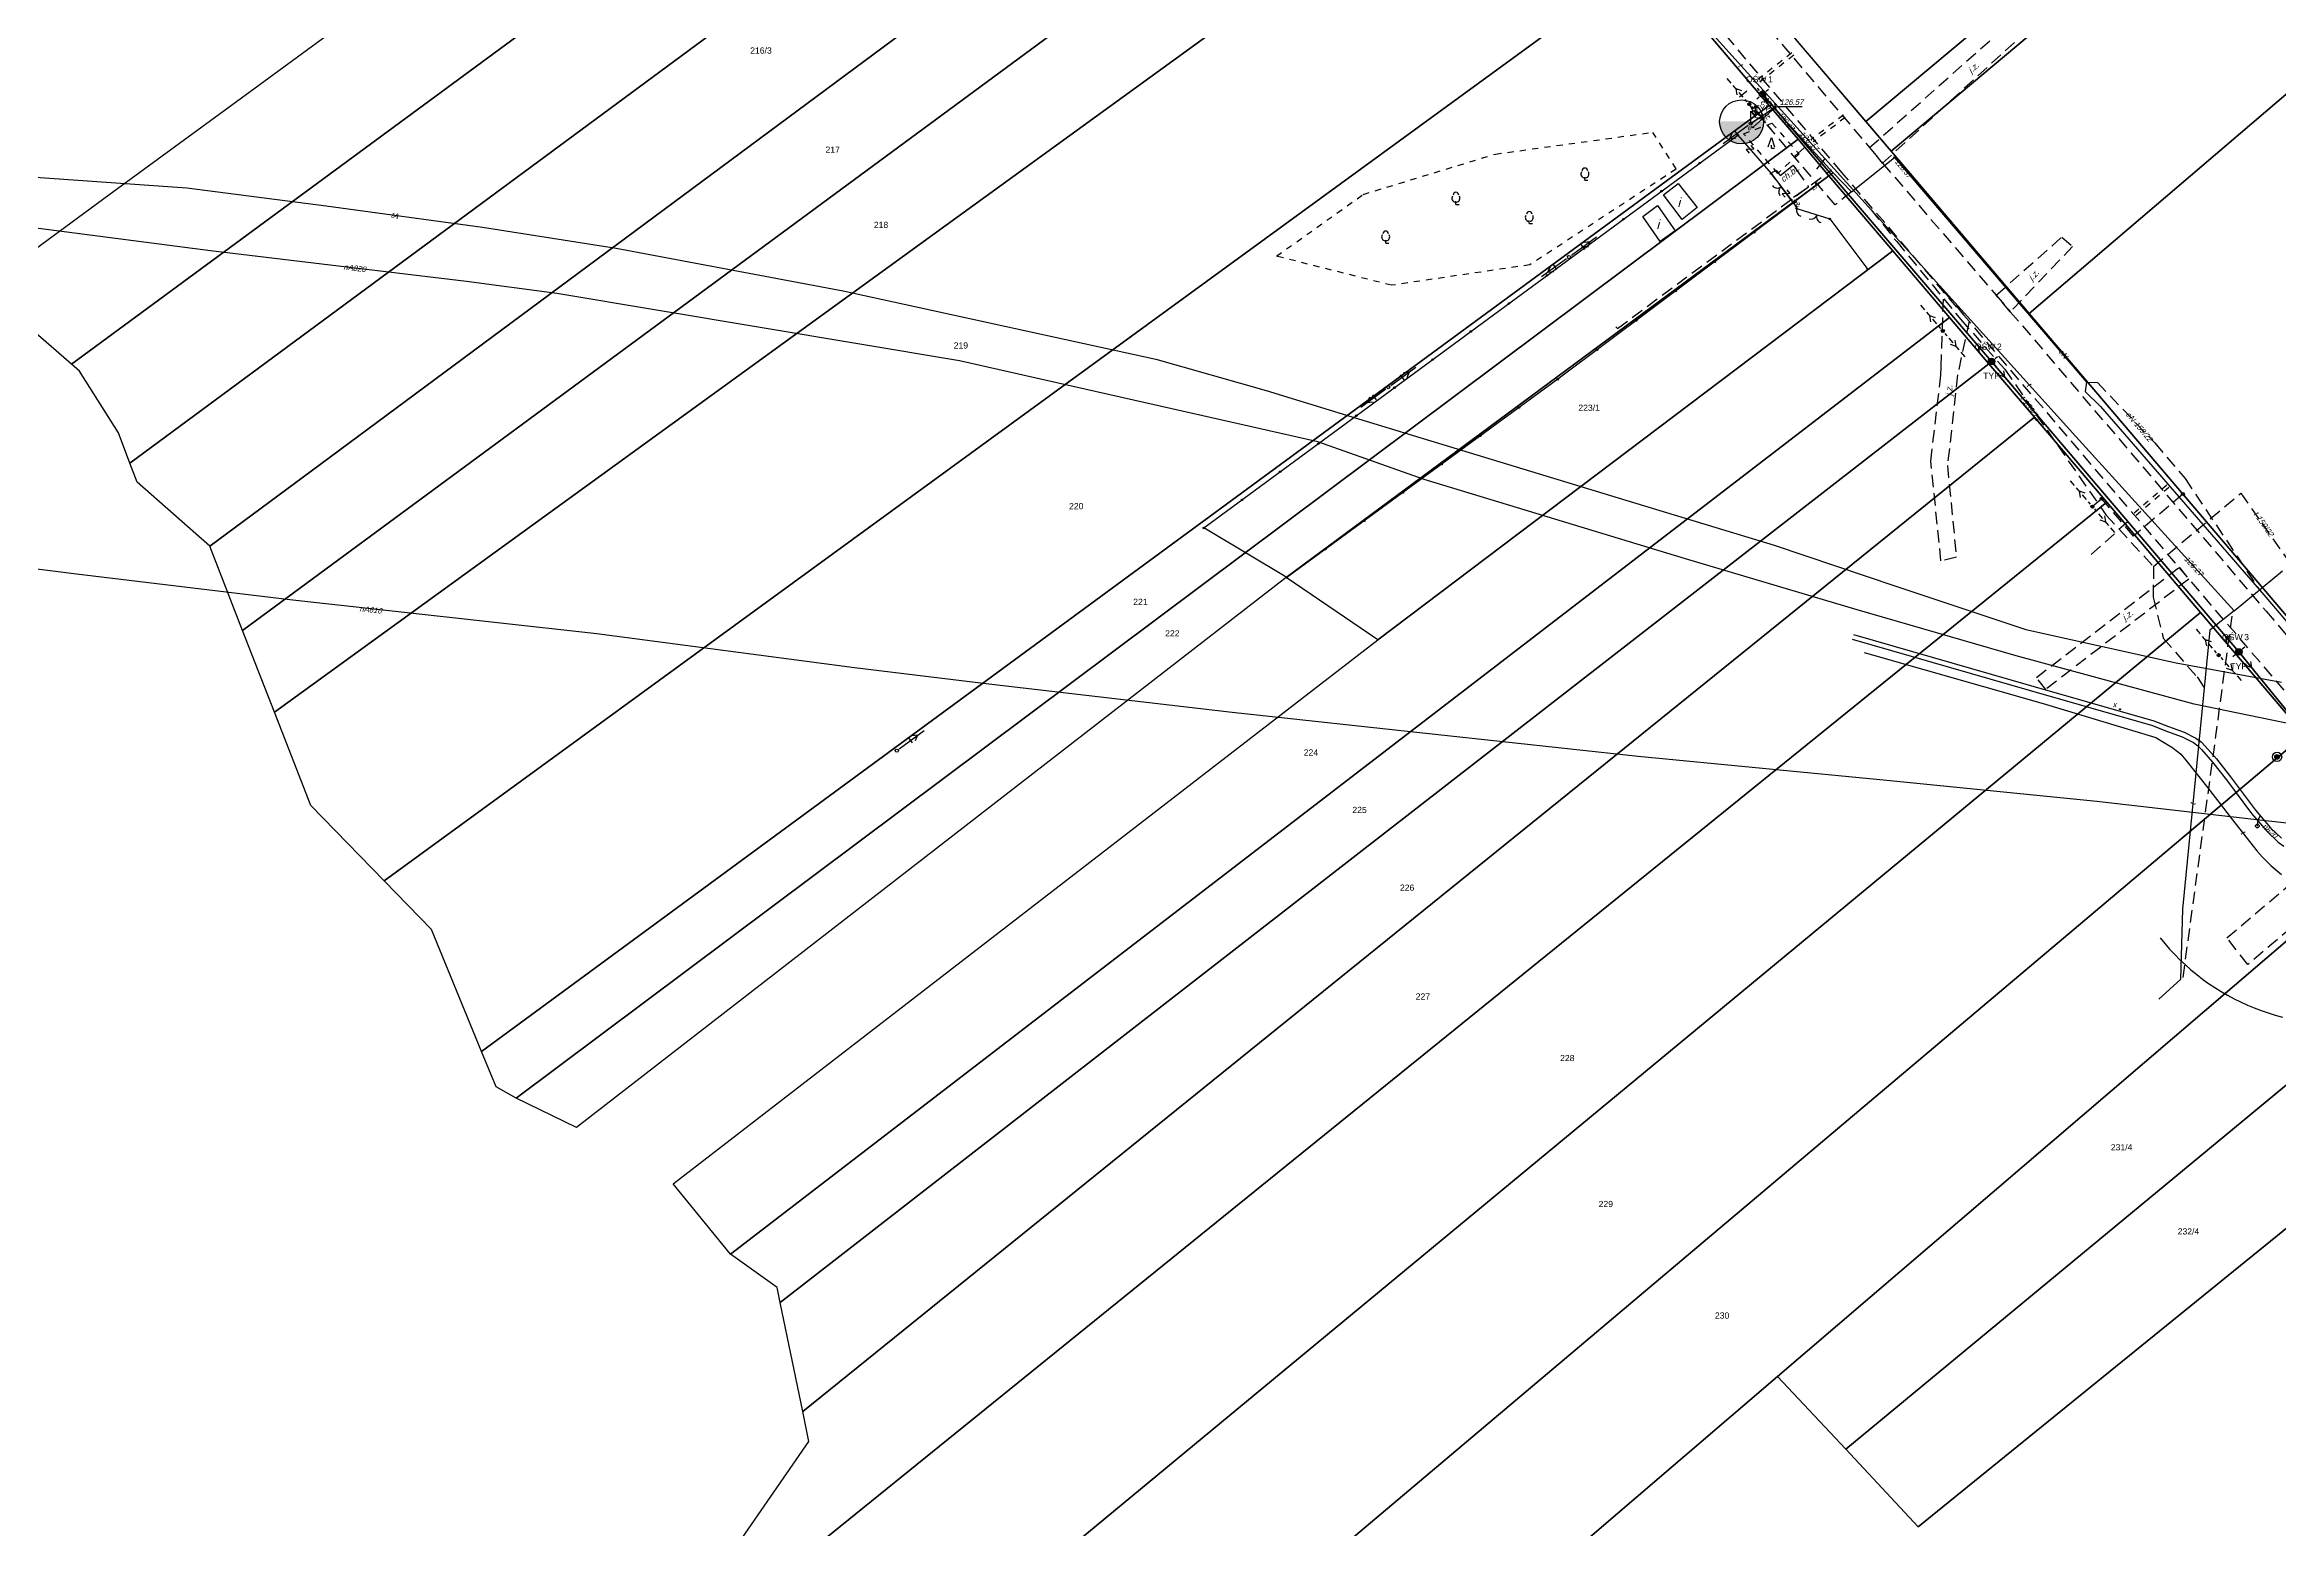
# Model space of a CAD drawing. Header units: metres. Extents: x 7542702 to 7555152, y 5804026 to 5815503.
# Drawn here: x 7544748.5 to 7545109.9, y 5806987.1 to 5807227.2 of the extents above; entities that cross this region are included whole.
import ezdxf
from ezdxf.enums import TextEntityAlignment as Align

# ---------------------------------------------------------------- set-up
doc = ezdxf.new("R2010")
doc.units = ezdxf.units.M
for name, pattern in [('4001', [0]), ('4002', [2, 1, -1]), ('4003', [3, 2, -1]), ('4004', [4, 3, -1])]:
    doc.linetypes.add(name, pattern=pattern)
for name, color, linetype, lineweight in [('_SIEC_NAPOWIETRZNA', 5, 'Continuous', 50), ('_SLUP_DZIERZAWIONY_OŚWIETLENIOWY', 104, 'Continuous', 30), ('_STACJA_TRANSFORMATOROWA', 1, 'Continuous', 30)]:
    doc.layers.add(name, color=color, linetype=linetype, lineweight=lineweight)
for name, color, linetype in [('Budynki', 7, 'Continuous'), ('Drogi', 135, 'Continuous'), ('Dzialki', 165, 'Continuous'), ('Linie_napowietrzne', 184, 'Continuous'), ('Ogrodzenia', 184, 'Continuous'), ('Projekty', 252, 'Continuous'), ('Roslinnosc', 104, 'Continuous'), ('Uz_Energia', 1, 'Continuous'), ('Uz_Specjalne', 7, 'Continuous'), ('Uz_Telekomunikacja', 252, 'Continuous')]:
    doc.layers.add(name, color=color, linetype=linetype)
doc.styles.add('DYN_DIM', font='arial.ttf')
doc.styles.get("Standard").update_dxf_attribs({"font": 'arial.ttf'})

# ---------------------------------------------------------------- blocks, each defined once
blk = doc.blocks.new('1291')
at = {"layer": 'Ogrodzenia', "color": 7, "linetype": 'Continuous'}
for p, q in [((-0.75, 1), (0.75, 1)), ((0.75, 1), (-0.75, -1)), ((-0.75, -1), (0.75, -1))]:
    blk.add_line(p, q, dxfattribs=at)
blk = doc.blocks.new('1432')
at = {"layer": 'Roslinnosc', "color": 104, "linetype": 'Continuous'}
for q in [(0, 1), (1, 0)]:
    blk.add_line((0, 0), q, dxfattribs=at)
for centre, radius, start, end in [((0, 2), 1.3, 150, 260), ((0, 3), 0.9, 0, 180), ((0, 2), 1.3, 280, 30)]:
    blk.add_arc(centre, radius, start, end, dxfattribs=at)
blk = doc.blocks.new('1431')
at = {"layer": 'Roslinnosc', "color": 104, "linetype": 'Continuous'}
for p, q in [((-1, 0.5), (0, 3.5)), ((0, 3.5), (1, 0.5)), ((0, 0), (0, 1)), ((0, 0), (1, 0))]:
    blk.add_line(p, q, dxfattribs=at)
blk = doc.blocks.new('1281')
at = {"layer": 'Ogrodzenia', "color": 184, "linetype": 'Continuous'}
for radius in [0.24, 0.16, 0.08]:
    blk.add_circle((0, 0), radius, dxfattribs=at)
blk = doc.blocks.new('2284')
at = {"layer": 'Ogrodzenia', "color": 184, "linetype": 'Continuous'}
blk.add_line((0, 0), (0, 1), dxfattribs=at)
blk = doc.blocks.new('1284')
at = {"layer": 'Ogrodzenia', "color": 184, "linetype": 'Continuous'}
blk.add_arc((0, 2), 2, 270, 0, dxfattribs=at)
blk = doc.blocks.new('2283')
at = {"layer": 'Ogrodzenia', "color": 184, "linetype": 'Continuous'}
blk.add_line((0, 0), (0, 1), dxfattribs=at)
blk = doc.blocks.new('1283')
at = {"layer": 'Ogrodzenia', "color": 184, "linetype": 'Continuous'}
for centre, start, end in [((0, 2), 270, 0), ((0, -2), 0, 90)]:
    blk.add_arc(centre, 2, start, end, dxfattribs=at)
blk = doc.blocks.new('1362')
at = {"layer": 'Linie_napowietrzne', "color": 184, "linetype": 'Continuous'}
for p, q in [((0, 0), (0, 4)), ((0, 4), (1.5, 2)), ((1, 5), (1.5, 6)), ((1.5, 2), (1.5, 6)), ((1.5, 6), (2, 5))]:
    blk.add_line(p, q, dxfattribs=at)
blk = doc.blocks.new('1365')
at = {"layer": 'Linie_napowietrzne', "color": 184, "linetype": 'Continuous'}
for p, q in [((-1, 6.8), (0, 8.5)), ((0, 1), (0, 11)), ((1, 6.8), (0, 8.5)), ((-1, 5.5), (1, 5.5))]:
    blk.add_line(p, q, dxfattribs=at)
blk = doc.blocks.new('1361')
at = {"layer": 'Linie_napowietrzne', "color": 184, "linetype": 'Continuous'}
blk.add_circle((0, 0), 0.5, dxfattribs=at)
blk = doc.blocks.new('1363')
at = {"layer": 'Linie_napowietrzne', "color": 184, "linetype": 'Continuous'}
for p, q in [((-1.5, 0), (-2.5, 0)), ((0, 1.5), (0, 2.5)), ((1.5, 0), (2.5, 0)), ((0, -1.5), (0, -2.5))]:
    blk.add_line(p, q, dxfattribs=at)
blk.add_circle((0, 0), 0.5, dxfattribs=at)
blk = doc.blocks.new('1366')
at = {"layer": 'Linie_napowietrzne', "color": 184, "linetype": 'Continuous'}
for p, q in [((0, 1), (0, 11)), ((-1, 4.8), (0, 6.5)), ((1, 4.8), (0, 6.5))]:
    blk.add_line(p, q, dxfattribs=at)
blk = doc.blocks.new('1389')
at = {"layer": 'Projekty', "color": 1, "linetype": 'Continuous'}
blk.add_circle((0, 0), 0.3, dxfattribs=at)
blk = doc.blocks.new('1766')
at = {"layer": 'Uz_Energia', "color": 1, "linetype": 'Continuous'}
for radius in [0.16, 0.08]:
    blk.add_circle((0, 0), radius, dxfattribs=at)
blk = doc.blocks.new('1763')
at = {"layer": 'Uz_Energia', "color": 1, "linetype": 'Continuous'}
for radius in [0.16, 0.08]:
    blk.add_circle((0, 0), radius, dxfattribs=at)
blk = doc.blocks.new('1525')
at = {"layer": 'Drogi', "color": 8, "linetype": 'Continuous'}
for radius in [1.5, 0.75, 0.65, 0.55, 0.45, 0.35, 0.25, 0.15]:
    blk.add_circle((0, 0), radius, dxfattribs=at)
blk = doc.blocks.new('1386')
at = {"layer": 'Projekty', "color": 1, "linetype": 'Continuous'}
for p, q in [((0, 9), (0, 11)), ((0, 6), (0, 8)), ((-1, 4.8), (0, 6.5)), ((1, 4.8), (0, 6.5)), ((0, 3), (0, 5)), ((0, 1), (0, 2))]:
    blk.add_line(p, q, dxfattribs=at)
blk = doc.blocks.new('1383')
at = {"layer": 'Projekty', "color": 1, "linetype": 'Continuous'}
for p, q in [((-0.35, 0.35), (0.35, -0.35)), ((0.35, 0.35), (-0.35, -0.35))]:
    blk.add_line(p, q, dxfattribs=at)
blk.add_circle((0, 0), 0.5, dxfattribs=at)
blk = doc.blocks.new('1793')
at = {"layer": 'Uz_Specjalne', "color": 7, "linetype": 'Continuous'}
for radius in [0.16, 0.08]:
    blk.add_circle((0, 0), radius, dxfattribs=at)
blk = doc.blocks.new('1756')
at = {"layer": 'Uz_Telekomunikacja', "color": 220, "linetype": 'Continuous'}
for radius in [0.16, 0.08]:
    blk.add_circle((0, 0), radius, dxfattribs=at)
blk = doc.blocks.new('STACJA_TRANSFORMATOROWA')
at = {"layer": '_STACJA_TRANSFORMATOROWA', "ltscale": 0.8}
h = blk.add_hatch(color=256, dxfattribs=at)
h.paths.add_polyline_path([(-3.55, 0.1), (3.55, 0.05, 0.978096)])
h.paths.add_polyline_path([(3.55, 0, 0.003703), (3.55, 0.05), (-3.55, 0.1, 1.014849)])
h.paths.add_polyline_path([(-3.55, 0.1), (3.55, 0.05, 0.978096)])
at = {"layer": '_STACJA_TRANSFORMATOROWA'}
blk.add_circle((0, 0), 3.55, dxfattribs=at)
blk = doc.blocks.new('SLUP_DZIERZAWIONY')
h = blk.add_hatch(color=256)
h.dxf.hatch_style = 1
h.paths.add_polyline_path([(0.53, 0, 1), (-0.53, 0, 1)])
at = {"lineweight": 30}
blk.add_circle((0, 0), 0.527, dxfattribs=at)
at = {"color": 7, "style": 'DYN_DIM', "flags": 13}
blk.add_attdef('ODC_FUNKCJONALNY', text='', height=1, dxfattribs=at).set_placement((0.36, 3.33), align=Align.CENTER)
at = {"color": 7, "flags": 12}
blk.add_attdef('WLASCICIEL', text='', height=1, dxfattribs=at).set_placement((0.63, 1.89), align=Align.RIGHT)
blk.add_attdef('SLUP_NUMER', (0.87, 1.89), '', height=1, dxfattribs=at)
blk.add_attdef('TYP', text='', height=1, dxfattribs=at).set_placement((0, -2.82), align=Align.CENTER)

msp = doc.modelspace()

# ---------------------------------------------------------------- linework, layer by layer
at = {"layer": '_SIEC_NAPOWIETRZNA'}
msp.add_lwpolyline([(7545483.97, 5806769.19), (7545437.18, 5806805.4), (7545392.08, 5806840.51), (7545355.37, 5806876.01), (7545313.61, 5806916.81), (7545272.21, 5806957.09), (7545229.18, 5806997.38), (7545184.36, 5807038.21), (7545140.89, 5807082.91), (7545103.35, 5807129.03), (7545063.36, 5807176.01), (7545026.34, 5807219.24)], dxfattribs=at)
at = {"layer": 'Budynki', "color": 7, "linetype": '4001'}
for points in [[(7545013.32, 5807198.96, 0), (7545010.31, 5807202.94, 0), (7545012.65, 5807204.79, 0), (7545015.74, 5807200.88, 0), (7545013.32, 5807198.96, 0)], [(7545006.97, 5807199.43, 0), (7545009.32, 5807201.24, 0), (7545012.21, 5807197.13, 0), (7545009.79, 5807195.42, 0), (7545006.97, 5807199.43, 0)]]:
    msp.add_polyline3d(points, dxfattribs=at)
at = {"layer": 'Drogi', "color": 8, "linetype": '4003'}
for p, q in [((7545017.83, 5807241.06, 127.5), (7545043.64, 5807210.6, 127.58)), ((7545039.15, 5807206.58, 127.57), (7545013.17, 5807237.28, 127.5)), ((7545043.64, 5807210.6, 127.58), (7545064.01, 5807228.73, 127.29)), ((7545067.06, 5807227.62, 127.36), (7545045.74, 5807208.08, 127.64)), ((7545045.74, 5807208.08, 127.64), (7545043.64, 5807210.6, 127.58)), ((7545043.64, 5807210.6, 127.58), (7545045.74, 5807208.08, 127.64)), ((7545059.72, 5807182.5, 127.71), (7545039.15, 5807206.58, 127.57)), ((7545045.74, 5807208.08, 127.64), (7545064.11, 5807186.71, 127.66)), ((7545064.11, 5807186.71, 127.66), (7545074.75, 5807196.13, 127.35)), ((7545074.75, 5807196.13, 127.35), (7545076.47, 5807194.59, 127.37)), ((7545076.47, 5807194.59, 127.37), (7545066.4, 5807184.05, 127.69)), ((7545055.2, 5807175.11, 127.25), (7545055.62, 5807187.32, 127.4)), ((7545055.62, 5807187.32, 127.4), (7545059.72, 5807182.5, 127.71)), ((7545066.4, 5807184.05, 127.69), (7545064.11, 5807186.71, 127.66)), ((7545064.11, 5807186.71, 127.66), (7545066.4, 5807184.05, 127.69)), ((7545059.72, 5807182.5, 127.71), (7545057.88, 5807173.85, 127.3)), ((7545102.85, 5807131.98, 128.11), (7545059.72, 5807182.5, 127.71)), ((7545066.4, 5807184.05, 127.69), (7545107.76, 5807135.6, 128.08)), ((7545055.16, 5807173.81), (7545055.2, 5807175.11, 127.25)), ((7545057.88, 5807173.85, 127.3), (7545056.23, 5807159.15)), ((7545053.54, 5807159.9), (7545055.16, 5807173.81)), ((7545055.18, 5807143.74), (7545053.54, 5807159.9)), ((7545056.23, 5807159.15), (7545057.67, 5807144.36)), ((7545057.67, 5807144.36), (7545055.18, 5807143.74)), ((7545070.64, 5807124.88, 128), (7545093.7, 5807142.71, 128.21)), ((7545093.7, 5807142.71, 128.21), (7545095.26, 5807140.8)), ((7545095.26, 5807140.8), (7545072.13, 5807122.94)), ((7545107.76, 5807135.6, 128.08), (7545119.46, 5807121.93, 128.18)), ((7545114.58, 5807118.25, 128.29), (7545102.85, 5807131.98, 128.11)), ((7545072.13, 5807122.94), (7545070.64, 5807124.88, 128)), ((7545101.44, 5807082.76, 128.07), (7545126.61, 5807104.16, 128.3)), ((7545130.19, 5807099.97, 128.31), (7545104.79, 5807078.44, 128.07)), ((7545104.79, 5807078.44, 128.07), (7545101.44, 5807082.76, 128.07))]:
    msp.add_line(p, q, dxfattribs=at)
at = {"layer": 'Drogi', "color": 8, "linetype": '4004'}
for p, q in [((7545027.67, 5807206.48, 127.5), (7545028.53, 5807206.95, 127.28)), ((7545030.9, 5807202.22, 127.67), (7545027.67, 5807206.48, 127.5)), ((7545028.53, 5807206.95, 127.28), (7545029.15, 5807206.08, 127.32)), ((7545029.15, 5807206.08, 127.32), (7545031.28, 5807207.75, 127.32)), ((7545031.28, 5807207.75, 127.32), (7545033.78, 5807204.21, 127.34)), ((7545033.78, 5807204.21, 127.34), (7545030.9, 5807202.22, 127.67))]:
    msp.add_line(p, q, dxfattribs=at)
at = {"layer": 'Dzialki'}
for p, q in [((7545505.56, 5807556.2), (7545069.47, 5807183.76)), ((7545069.47, 5807183.76), (7545505.56, 5807556.2)), ((7545047.12, 5807210.04), (7545292.69, 5807415.87)), ((7545292.69, 5807415.87), (7545047.12, 5807210.04)), ((7545186.16, 5807334.66), (7545043.05, 5807214.81)), ((7545043.05, 5807214.81), (7545186.16, 5807334.66)), ((7544793.02, 5807159.32), (7544966.56, 5807288.03)), ((7544966.56, 5807288.03), (7544793.02, 5807159.32)), ((7544780.49, 5807132.5), (7544976.39, 5807276.93)), ((7544976.39, 5807276.93), (7544780.49, 5807132.5)), ((7544986.81, 5807265.17), (7544785.65, 5807119.25)), ((7544785.65, 5807119.25), (7544986.81, 5807265.17)), ((7544752.79, 5807175.57), (7544865.08, 5807258.19)), ((7544865.08, 5807258.19), (7544752.79, 5807175.57)), ((7544781.69, 5807219.68), (7544824.32, 5807250.93)), ((7544875.87, 5807243.46), (7544762.26, 5807159.55)), ((7544762.26, 5807159.55), (7544875.87, 5807243.46)), ((7544803.37, 5807092.01), (7545007.52, 5807240.82)), ((7545007.52, 5807240.82), (7544803.37, 5807092.01)), ((7545007.52, 5807240.82), (7545027.42, 5807217.4)), ((7545027.42, 5807217.4), (7545007.52, 5807240.82)), ((7545027.42, 5807217.4), (7545007.52, 5807240.82)), ((7545043.05, 5807214.81), (7545020.24, 5807241.63)), ((7545020.24, 5807241.63), (7545043.05, 5807214.81)), ((7545020.24, 5807241.63), (7545043.05, 5807214.81)), ((7544758.86, 5807202.93), (7544781.69, 5807219.68)), ((7545027.42, 5807217.4), (7544819.15, 5807064.38)), ((7544819.15, 5807064.38), (7545027.42, 5807217.4)), ((7545027.42, 5807217.4), (7545032.07, 5807211.94)), ((7545032.07, 5807211.94), (7545027.42, 5807217.4)), ((7545032.07, 5807211.94), (7545027.42, 5807217.4)), ((7545047.12, 5807210.04), (7545043.05, 5807214.81)), ((7545043.05, 5807214.81), (7545047.12, 5807210.04)), ((7545043.05, 5807214.81), (7545047.12, 5807210.04)), ((7545032.07, 5807211.94), (7544824.72, 5807056.85)), ((7544824.72, 5807056.85), (7545032.07, 5807211.94)), ((7545032.07, 5807211.94), (7545037.07, 5807206.05)), ((7545037.07, 5807206.05), (7545032.07, 5807211.94)), ((7545037.07, 5807206.05), (7545032.07, 5807211.94)), ((7545069.47, 5807183.76), (7545047.12, 5807210.04)), ((7545047.12, 5807210.04), (7545069.47, 5807183.76)), ((7545047.12, 5807210.04), (7545069.47, 5807183.76)), ((7544736.69, 5807186.68), (7544758.86, 5807202.93)), ((7545037.07, 5807206.05), (7544949.3, 5807141.05)), ((7544949.3, 5807141.05), (7545037.07, 5807206.05)), ((7545047.42, 5807193.89), (7545037.07, 5807206.05)), ((7545037.07, 5807206.05), (7545047.42, 5807193.89)), ((7545047.42, 5807193.89), (7545037.07, 5807206.05)), ((7544964.1, 5807130.99), (7545047.42, 5807193.89)), ((7545047.42, 5807193.89), (7544964.1, 5807130.99)), ((7545047.42, 5807193.89), (7545056.56, 5807183.13)), ((7545056.56, 5807183.13), (7545047.42, 5807193.89)), ((7545056.56, 5807183.13), (7545047.42, 5807193.89)), ((7544752.79, 5807175.57), (7544744.17, 5807183.05)), ((7545056.56, 5807183.13), (7544859.42, 5807031.6)), ((7544859.42, 5807031.6), (7545056.56, 5807183.13)), ((7545056.56, 5807183.13), (7545062.95, 5807175.62)), ((7545062.95, 5807175.62), (7545056.56, 5807183.13)), ((7545062.95, 5807175.62), (7545056.56, 5807183.13)), ((7545069.47, 5807183.76), (7545113.81, 5807131.63)), ((7545113.81, 5807131.63), (7545069.47, 5807183.76)), ((7545069.47, 5807183.76), (7545113.81, 5807131.63)), ((7544754.12, 5807174.42), (7544752.79, 5807175.57)), ((7544760.44, 5807164.43), (7544754.12, 5807174.42)), ((7544867.45, 5807023.79), (7545062.95, 5807175.62)), ((7545062.95, 5807175.62), (7544867.45, 5807023.79)), ((7545062.95, 5807175.62), (7545070.29, 5807166.98)), ((7545070.29, 5807166.98), (7545062.95, 5807175.62)), ((7545070.29, 5807166.98), (7545062.95, 5807175.62)), ((7545070.29, 5807166.98), (7544871.09, 5807006.16)), ((7544871.09, 5807006.16), (7545070.29, 5807166.98)), ((7545070.29, 5807166.98), (7545082, 5807153.22)), ((7545082, 5807153.22), (7545070.29, 5807166.98)), ((7545082, 5807153.22), (7545070.29, 5807166.98)), ((7544762.26, 5807159.55), (7544760.44, 5807164.43)), ((7544763.41, 5807156.49), (7544762.26, 5807159.55)), ((7544775.19, 5807146.11), (7544763.41, 5807156.49)), ((7544775.19, 5807146.11), (7544793.02, 5807159.32)), ((7544793.02, 5807159.32), (7544775.19, 5807146.11)), ((7544867.26, 5806979.58), (7545082, 5807153.22)), ((7545082, 5807153.22), (7544867.26, 5806979.58)), ((7545082, 5807153.22), (7545097.16, 5807135.38)), ((7545097.16, 5807135.38), (7545082, 5807153.22)), ((7545097.16, 5807135.38), (7545082, 5807153.22)), ((7544780.49, 5807132.5), (7544775.19, 5807146.11)), ((7544949.3, 5807141.05), (7544834.48, 5807052.11)), ((7544964.1, 5807130.99), (7544949.3, 5807141.05)), ((7545097.16, 5807135.38), (7544888.08, 5806962.52)), ((7544888.08, 5806962.52), (7545097.16, 5807135.38)), ((7545097.16, 5807135.38), (7545113.96, 5807115.62)), ((7545113.96, 5807115.62), (7545097.16, 5807135.38)), ((7545113.96, 5807115.62), (7545097.16, 5807135.38)), ((7544785.65, 5807119.25), (7544780.49, 5807132.5)), ((7544850.12, 5807043), (7544964.1, 5807130.99)), ((7544791.52, 5807104.2), (7544785.65, 5807119.25)), ((7544910.62, 5806944.06), (7545113.96, 5807115.62)), ((7545113.96, 5807115.62), (7544910.62, 5806944.06)), ((7544803.37, 5807092.01), (7544791.52, 5807104.2)), ((7545129.15, 5807097.75), (7545028.75, 5807011.82)), ((7545028.75, 5807011.82), (7545129.15, 5807097.75)), ((7544811.06, 5807084.1), (7544803.37, 5807092.01)), ((7544819.15, 5807064.38), (7544811.06, 5807084.1)), ((7545039.77, 5807000.04), (7545136.66, 5807080.18)), ((7545136.66, 5807080.18), (7545039.77, 5807000.04)), ((7544821.5, 5807058.65), (7544819.15, 5807064.38)), ((7545147.15, 5807065.06), (7545051.47, 5806987.5)), ((7545051.47, 5806987.5), (7545147.15, 5807065.06)), ((7544824.72, 5807056.85), (7544821.5, 5807058.65)), ((7544834.48, 5807052.11), (7544824.72, 5807056.85)), ((7544859.42, 5807031.6), (7544850.12, 5807043)), ((7544866.93, 5807026.24), (7544859.42, 5807031.6)), ((7544867.45, 5807023.79), (7544866.93, 5807026.24)), ((7544871.09, 5807006.16), (7544867.45, 5807023.79)), ((7545028.75, 5807011.82), (7544930.52, 5806927.74)), ((7544930.52, 5806927.74), (7545028.75, 5807011.82)), ((7545039.77, 5807000.04), (7545028.75, 5807011.82)), ((7545028.75, 5807011.82), (7545039.77, 5807000.04)), ((7544872.09, 5807001.33), (7544871.09, 5807006.16)), ((7544860.76, 5806984.92), (7544872.09, 5807001.33)), ((7545051.47, 5806987.5), (7545039.77, 5807000.04)), ((7545039.77, 5807000.04), (7545051.47, 5806987.5))]:
    msp.add_line(p, q, dxfattribs=at)
at = {"layer": 'Ogrodzenia', "color": 184, "linetype": '4001'}
for p, q in [((7544935.96, 5807149.07, 126.73), (7545022.32, 5807212.63)), ((7545022.32, 5807212.63), (7545027.71, 5807206.39)), ((7545031.32, 5807201.65), (7544993.2, 5807173.12, 127.67)), ((7545031.32, 5807201.65), (7545030.96, 5807202.14)), ((7545031.32, 5807201.65), (7545031.85, 5807200.75)), ((7545037.18, 5807199.06), (7545043.34, 5807190.89)), ((7544993.2, 5807173.12, 127.67), (7544949.36, 5807141.06, 126.8)), ((7544949.36, 5807141.06, 126.8), (7544935.96, 5807149.07, 126.73))]:
    msp.add_line(p, q, dxfattribs=at)
at = {"layer": 'Projekty', "linetype": '4003'}
for p, q in [((7545023.78, 5807219.73), (7545022.61, 5807218.73)), ((7545024.19, 5807217.62), (7545024.73, 5807216.48)), ((7545025.97, 5807215.54), (7545024.41, 5807214.48, 126.47)), ((7545025.43, 5807216.44), (7545025.12, 5807216.23)), ((7545026.4, 5807215.32), (7545025.43, 5807216.44)), ((7545038.08, 5807201.33), (7545025.97, 5807215.54)), ((7545033.05, 5807210.53), (7545031.06, 5807208.83)), ((7545002.85, 5807181.34), (7545037.47, 5807207.01)), ((7545040.71, 5807203.44), (7545038.08, 5807201.33)), ((7545043.88, 5807200.54), (7545048.02, 5807195.38)), ((7545048.02, 5807195.38), (7545058.38, 5807182.8)), ((7545002.58, 5807181.6), (7545002.85, 5807181.34)), ((7545058.38, 5807182.8), (7545065.51, 5807174.73)), ((7545065.51, 5807174.73), (7545081.89, 5807151.15)), ((7545078.7, 5807172.67), (7545080.48, 5807172.62)), ((7545080.48, 5807172.62), (7545089.75, 5807162.82)), ((7545089.75, 5807162.82), (7545094.66, 5807157.05)), ((7545094.66, 5807157.05), (7545106.71, 5807139.06)), ((7545081.18, 5807153.79), (7545079.68, 5807152.52)), ((7545086.32, 5807147.76), (7545081.18, 5807153.79)), ((7545094.31, 5807154.56), (7545086.32, 5807147.76)), ((7545089.55, 5807142.85), (7545103.69, 5807154.7)), ((7545103.69, 5807154.7), (7545117.23, 5807135.3)), ((7545085.46, 5807150.13), (7545078.97, 5807144.32)), ((7545081.89, 5807151.15), (7545089.55, 5807142.85)), ((7545089.55, 5807142.85), (7545089.51, 5807137.89)), ((7545089.51, 5807137.89), (7545091.14, 5807131.26)), ((7545102.22, 5807134.82), (7545094.2, 5807075.71)), ((7545091.14, 5807131.26), (7545096.61, 5807124.98)), ((7545096.61, 5807124.98), (7545097.76, 5807123.19)), ((7545106.36, 5807100.86), (7545106.47, 5807101.86)), ((7545106.47, 5807101.86), (7545106.84, 5807102.53)), ((7545106.07, 5807100.86), (7545106.08, 5807100.94)), ((7545106.08, 5807100.79), (7545106.07, 5807100.86)), ((7545106.08, 5807100.94), (7545106.1, 5807101.01)), ((7545106.1, 5807100.72), (7545106.08, 5807100.79)), ((7545106.1, 5807101.01), (7545106.15, 5807101.07)), ((7545106.15, 5807100.66), (7545106.1, 5807100.72)), ((7545106.15, 5807101.07), (7545106.21, 5807101.11)), ((7545106.21, 5807100.61), (7545106.15, 5807100.66)), ((7545106.21, 5807101.11), (7545106.28, 5807101.14)), ((7545106.28, 5807100.58), (7545106.21, 5807100.61)), ((7545106.28, 5807101.14), (7545106.36, 5807101.15)), ((7545106.36, 5807100.57), (7545106.28, 5807100.58)), ((7545106.36, 5807101.15), (7545106.43, 5807101.14)), ((7545106.43, 5807100.58), (7545106.36, 5807100.57)), ((7545106.43, 5807101.14), (7545106.5, 5807101.11)), ((7545106.5, 5807100.61), (7545106.43, 5807100.58)), ((7545106.5, 5807101.11), (7545106.56, 5807101.07)), ((7545106.56, 5807100.66), (7545106.5, 5807100.61)), ((7545106.56, 5807101.07), (7545106.61, 5807101.01)), ((7545106.61, 5807100.72), (7545106.56, 5807100.66)), ((7545106.61, 5807101.01), (7545106.64, 5807100.94)), ((7545106.64, 5807100.79), (7545106.61, 5807100.72)), ((7545106.64, 5807100.94), (7545106.65, 5807100.86)), ((7545106.65, 5807100.86), (7545106.64, 5807100.79)), ((7545090.62, 5807082.76), (7545091.38, 5807081.83)), ((7545091.38, 5807081.83), (7545092.17, 5807080.93)), ((7545092.17, 5807080.93), (7545093, 5807080.06)), ((7545093, 5807080.06), (7545093.84, 5807079.21)), ((7545093.84, 5807079.21), (7545094.72, 5807078.39)), ((7545094.72, 5807078.39), (7545095.62, 5807077.6)), ((7545095.62, 5807077.6), (7545096.55, 5807076.84)), ((7545096.55, 5807076.84), (7545097.5, 5807076.1)), ((7545097.5, 5807076.1), (7545098.47, 5807075.4)), ((7545098.47, 5807075.4), (7545099.47, 5807074.74)), ((7545099.47, 5807074.74), (7545100.48, 5807074.1)), ((7545100.48, 5807074.1), (7545101.52, 5807073.5)), ((7545101.52, 5807073.5), (7545102.58, 5807072.93)), ((7545102.58, 5807072.93), (7545103.65, 5807072.4)), ((7545103.65, 5807072.4), (7545104.74, 5807071.9)), ((7545104.74, 5807071.9), (7545105.85, 5807071.44)), ((7545105.85, 5807071.44), (7545106.97, 5807071.01)), ((7545106.97, 5807071.01), (7545108.11, 5807070.62)), ((7545108.11, 5807070.62), (7545109.25, 5807070.27)), ((7545109.25, 5807070.27), (7545110.41, 5807069.95))]:
    msp.add_line(p, q, dxfattribs=at)
msp.add_polyline3d([(7545024.84, 5807216.58, 0), (7545025.39, 5807215.93, 0), (7545025.16, 5807215.74, 0), (7545024.61, 5807216.39, 0), (7545024.84, 5807216.58, 0)], dxfattribs=at)
at = {"layer": 'Roslinnosc', "color": 104, "linetype": '4002'}
for points in [[(7545027.85, 5807214.55, 0), (7545032.23, 5807209.56, 0), (7545028.78, 5807206.43, 0), (7545023.26, 5807212.82, 0), (7545027.85, 5807214.55, 0)], [(7545008.5, 5807213.05, 0), (7545012.33, 5807207.1, 0), (7544988.71, 5807191.64, 0), (7544966.31, 5807188.32, 0), (7544947.72, 5807193.04, 0), (7544961.75, 5807203.03, 0), (7544983.11, 5807209.55, 0), (7545008.5, 5807213.05, 0)]]:
    msp.add_polyline3d(points, dxfattribs=at)
at = {"layer": 'Uz_Energia', "color": 1, "linetype": '4001'}
for p, q in [((7545027.17, 5807218.07), (7545026.34, 5807219.24)), ((7545027.67, 5807217.86), (7545027.46, 5807217.78)), ((7545028.3, 5807217), (7545027.67, 5807217.86)), ((7545024.41, 5807214.48, 126.47), (7545028.16, 5807217.03, 126.47)), ((7545024.78, 5807213.88), (7545028.3, 5807217)), ((7545028.16, 5807217.03, 126.47), (7545037.73, 5807206.52, 126.67)), ((7545037.73, 5807206.52, 126.67), (7545031.72, 5807201.96, 127.17)), ((7545037.73, 5807206.52, 126.67), (7545040.71, 5807203.44, 126.67)), ((7545040.71, 5807203.44, 126.67), (7545047.64, 5807209.01, 126.37)), ((7545047.64, 5807209.01, 126.37), (7545078.7, 5807172.67, 126.67)), ((7545078.7, 5807172.67, 126.67), (7545078.5, 5807171.12, 126.77)), ((7545078.5, 5807171.12, 126.77), (7545081.01, 5807168.69, 126.77)), ((7545081.01, 5807168.69, 126.77), (7545107.41, 5807138.24, 126.97)), ((7545107.41, 5807138.24, 126.97), (7545123.67, 5807119.09, 127.27))]:
    msp.add_line(p, q, dxfattribs=at)
at = {"layer": 'Uz_Energia', "color": 1, "linetype": 'Continuous'}
for q in [(7545028.3, 5807217), (7545032.74, 5807217.23)]:
    msp.add_line((7545028.73, 5807217.23), q, dxfattribs=at)
at = {"layer": 'Uz_Energia', "color": 1, "linetype": '4001'}
for points in [[(7545027.5, 5807217.27, 0), (7545026.99, 5807217.9, 0), (7545027.21, 5807218.09, 0), (7545027.73, 5807217.43, 0), (7545027.5, 5807217.27, 0)], [(7545031.61, 5807202.12, 127.17), (7545031.83, 5807201.79, 127.17), (7545031.63, 5807201.65, 127.17), (7545031.4, 5807201.98, 127.27), (7545031.61, 5807202.12, 127.17)]]:
    msp.add_polyline3d(points, dxfattribs=at)
at = {"layer": 'Uz_Specjalne', "color": 7, "linetype": '4002'}
for p, q in [((7545031.04, 5807225.92, 125.87), (7545025.57, 5807221.59, 125.87)), ((7545031.36, 5807225.52, 125.87), (7545025.88, 5807221.19, 125.87)), ((7545039.4, 5807215.85, 125.77), (7545034.21, 5807211.9, 125.87)), ((7545039.7, 5807215.45, 125.77), (7545034.51, 5807211.5, 125.87)), ((7545091.71, 5807156.01, 126.07), (7545086.19, 5807151.25, 126.27)), ((7545092.03, 5807155.63, 126.07), (7545086.51, 5807150.87, 126.27))]:
    msp.add_line(p, q, dxfattribs=at)
at = {"layer": 'Uz_Specjalne', "color": 7, "linetype": '4001'}
for p, q in [((7544775.32, 5807193.9), (7544734.44, 5807199.17)), ((7544816.7, 5807188.96), (7544775.32, 5807193.9)), ((7544831.3, 5807186.99), (7544816.7, 5807188.96)), ((7544896.46, 5807176.09), (7544831.3, 5807186.99)), ((7544954.41, 5807162.99), (7544896.46, 5807176.09)), ((7544971.6, 5807156.92), (7544954.41, 5807162.99)), ((7545013.85, 5807144.08), (7544971.6, 5807156.92)), ((7544753.65, 5807141.6), (7544686.27, 5807150.09)), ((7544788.12, 5807137.45), (7544753.65, 5807141.6)), ((7545041.62, 5807135.81), (7545013.85, 5807144.08)), ((7544837.78, 5807131.93), (7544788.12, 5807137.45)), ((7545067.34, 5807128.38), (7545041.62, 5807135.81)), ((7544879.44, 5807126.46), (7544837.78, 5807131.93)), ((7545040.84, 5807131.07, 126.39), (7545069.43, 5807122.82, 126.54)), ((7545041.06, 5807131.85, 126.39), (7545069.65, 5807123.6, 126.54)), ((7545096.12, 5807120.59), (7545067.34, 5807128.38)), ((7544901.19, 5807123.82), (7544879.44, 5807126.46)), ((7544940.54, 5807119.2), (7544901.19, 5807123.82)), ((7545069.65, 5807123.6, 126.54), (7545089.63, 5807117.89, 125.99)), ((7545069.43, 5807122.82, 126.54), (7545089.37, 5807117.11, 125.99)), ((7545130.38, 5807113.49), (7545096.12, 5807120.59)), ((7545006.18, 5807112.1), (7544940.54, 5807119.2)), ((7545089.37, 5807117.11, 125.99), (7545091.67, 5807116.22, 126.4)), ((7545089.63, 5807117.89, 125.99), (7545091.97, 5807116.98, 126.4)), ((7545091.67, 5807116.22, 126.4), (7545094.17, 5807115.28, 126.4)), ((7545091.97, 5807116.98, 126.4), (7545094.49, 5807116.04, 126.4)), ((7545094.49, 5807116.04, 126.4), (7545096.42, 5807115.08, 126.4)), ((7545094.17, 5807115.28, 126.4), (7545096, 5807114.38, 126.4)), ((7545096, 5807114.38, 126.4), (7545096.72, 5807113.84, 125.76)), ((7545096.42, 5807115.08, 126.4), (7545097.26, 5807114.46, 125.76)), ((7545096.72, 5807113.84, 125.76), (7545097.33, 5807113.24, 126.4)), ((7545097.26, 5807114.46, 125.76), (7545097.93, 5807113.8, 126.4)), ((7545097.33, 5807113.24, 126.4), (7545099.12, 5807111.19, 126.4)), ((7545097.93, 5807113.8, 126.4), (7545099.76, 5807111.71, 126.4)), ((7545046.41, 5807108.24), (7545006.18, 5807112.1)), ((7545099.12, 5807111.19, 126.4), (7545101.34, 5807108.32, 126.4)), ((7545099.76, 5807111.71, 126.4), (7545102, 5807108.82, 126.4)), ((7545102, 5807108.82, 126.4), (7545106.06, 5807103.41, 126.4)), ((7545080.38, 5807104.82), (7545046.41, 5807108.24)), ((7545101.34, 5807108.32, 126.4), (7545105.42, 5807102.89, 126.4)), ((7545107.19, 5807101.77), (7545080.38, 5807104.82)), ((7545105.42, 5807102.89, 126.4), (7545107.87, 5807100, 126.4)), ((7545106.06, 5807103.41, 126.4), (7545108.47, 5807100.56, 126.4)), ((7545146.98, 5807097.41), (7545107.19, 5807101.77)), ((7545107.87, 5807100, 126.4), (7545109.72, 5807098.26, 125.35)), ((7545108.47, 5807100.56, 126.4), (7545110.24, 5807098.9, 125.35)), ((7545109.72, 5807098.26, 125.35), (7545110.66, 5807097.62, 126.4))]:
    msp.add_line(p, q, dxfattribs=at)
at = {"layer": 'Uz_Telekomunikacja', "linetype": '4001'}
for p, q in [((7545009.17, 5807239.02, 126.33), (7545036.4, 5807208.82, 126.21)), ((7544736.33, 5807206.54), (7544771.48, 5807204.08)), ((7545036.4, 5807208.82, 126.21), (7545035.07, 5807207.1, 126.17)), ((7545036.4, 5807208.82, 126.21), (7545077.01, 5807163.86, 126.18)), ((7544771.48, 5807204.08), (7544794.01, 5807201.18)), ((7544794.01, 5807201.18), (7544819.27, 5807197.72)), ((7544819.27, 5807197.72), (7544840.93, 5807194.3)), ((7544840.93, 5807194.3), (7544877.62, 5807187.41)), ((7544877.62, 5807187.41), (7544928.17, 5807176.37)), ((7544928.17, 5807176.37), (7544946.02, 5807171.28)), ((7544946.02, 5807171.28), (7544959.76, 5807167.08)), ((7544959.76, 5807167.08), (7545004.21, 5807153.55)), ((7545077.01, 5807163.86, 126.18), (7545102.6, 5807135.69, 126.24)), ((7545004.21, 5807153.55), (7545028.22, 5807146.27)), ((7545028.22, 5807146.27), (7545047.89, 5807139.66)), ((7545102.6, 5807135.69, 126.24), (7545110.43, 5807142.12, 126.86)), ((7545047.89, 5807139.66), (7545068.9, 5807132.67)), ((7545102.6, 5807135.69, 126.24), (7545098.68, 5807132.56, 126.73)), ((7545068.9, 5807132.67), (7545093.23, 5807127.24)), ((7545098.68, 5807132.56, 126.73), (7545094.23, 5807087.43, 127.24)), ((7545042.77, 5807128.94, 126.5), (7545071.71, 5807120.69, 126.46)), ((7545093.23, 5807127.24), (7545110.26, 5807124.11)), ((7545071.71, 5807120.69, 126.46), (7545089.93, 5807115.19, 126.05)), ((7545089.93, 5807115.19, 126.05), (7545091.16, 5807114.43, 126.05)), ((7545091.16, 5807114.43, 126.05), (7545092.5, 5807113.62, 126.05)), ((7545092.5, 5807113.62, 126.05), (7545093.66, 5807112.76, 126.05)), ((7545093.66, 5807112.76, 126.05), (7545093.95, 5807112.47, 125.73)), ((7545093.95, 5807112.47, 125.73), (7545094.77, 5807111.53, 126.05)), ((7545094.77, 5807111.53, 126.05), (7545098.14, 5807107.31, 126.05)), ((7545098.14, 5807107.31, 126.05), (7545102.31, 5807101.85, 126.05)), ((7545102.31, 5807101.85, 126.05), (7545106.28, 5807096.85, 126.05)), ((7545106.28, 5807096.85, 126.05), (7545107.14, 5807095.86, 125.2)), ((7545107.14, 5807095.86, 125.2), (7545108.55, 5807094.46, 126.05)), ((7545108.55, 5807094.46, 126.05), (7545110.28, 5807093.02, 126.05)), ((7545094.23, 5807087.43, 127.24), (7545093.92, 5807076.02, 126.82)), ((7545093.92, 5807076.02, 126.82), (7545090.43, 5807072.85, 126.75))]:
    msp.add_line(p, q, dxfattribs=at)

# ---------------------------------------------------------------- block references
at = {"layer": '_SLUP_DZIERZAWIONY_OŚWIETLENIOWY'}
for p, values in [((7545026.34, 5807219.24), {'WLASCICIEL': 'OŚW', 'SLUP_NUMER': '1', 'TYP': 'TYP'}), ((7545063.36, 5807176.01), {'WLASCICIEL': 'OŚW', 'SLUP_NUMER': '2', 'TYP': 'TYP'}), ((7545103.35, 5807129.03), {'WLASCICIEL': 'OŚW', 'SLUP_NUMER': '3', 'TYP': 'TYP'})]:
    msp.add_blockref('SLUP_DZIERZAWIONY', p, dxfattribs=at).add_auto_attribs(values)
at = {"layer": '_STACJA_TRANSFORMATOROWA'}
msp.add_blockref('STACJA_TRANSFORMATOROWA', (7545022.93, 5807214.76), dxfattribs=at)
at = {"layer": 'Drogi', "color": 8, "xscale": 0.5, "yscale": 0.5, "zscale": 0.5}
msp.add_blockref('1525', (7545109.54, 5807112.04), dxfattribs=at)
at = {"layer": 'Linie_napowietrzne', "color": 184}
for name, p, xscale, yscale, zscale, rotation in [('1363', (7545026.34, 5807219.24), 0.5, 0.5, 0.5, 220.575089), ('1363', (7545026.34, 5807219.24), 0.5, 0.5, 0.5, 220.575089), ('1361', (7545026.34, 5807219.24), 0.5, 0.5, 0.5, 220.575089), ('1361', (7545026.34, 5807219.24), 0.5, 0.5, 0.5, 220.575089), ('1366', (7545026.34, 5807219.24), 0.5, 0.5, 0.5, 220.575089), ('1366', (7545026.34, 5807219.24), 0.5, 0.5, 0.5, 220.575089), ('1365', (7545024.41, 5807214.48), 0.5, 0.5, 0.5, 126.279176), ('1365', (7545024.41, 5807214.48), 0.5, 0.5, 0.5, 126.279176), ('1361', (7545024.41, 5807214.48), 0.5, 0.5, 0.5, 306.279176), ('1361', (7545024.41, 5807214.48), 0.5, 0.5, 0.5, 306.279176), ('1365', (7544995.01, 5807192.9), 0.5, 0.5, 0.5, 306.279176), ('1365', (7544995.01, 5807192.9), 0.5, 0.5, 0.5, 306.279176), ('1365', (7544995.01, 5807192.9), 0.5, 0.5, 0.5, 125.772473), ('1365', (7544995.01, 5807192.9), 0.5, 0.5, 0.5, 125.772473), ('1361', (7544995.01, 5807192.9), 0.5, 0.5, 0.5, 305.772473), ('1361', (7544995.01, 5807192.9), 0.5, 0.5, 0.5, 306.279176), ('1361', (7544995.01, 5807192.9), 0.5, 0.5, 0.5, 305.772473), ('1361', (7544995.01, 5807192.9), 0.5, 0.5, 0.5, 306.279176), ('1366', (7545063.36, 5807176.01), 0.5, 0.5, 0.5, 40.57508899999999), ('1366', (7545063.36, 5807176.01), 0.5, 0.5, 0.5, 40.57508899999999), ('1363', (7545063.36, 5807176.01), 0.5, 0.5, 0.5, 40.57508899999999), ('1363', (7545063.36, 5807176.01), 0.5, 0.5, 0.5, 40.57508899999999), ('1365', (7544965.78, 5807171.84), 0.5, 0.5, 0.5, 305.772473), ('1365', (7544965.78, 5807171.84), 0.5, 0.5, 0.5, 305.772473), ('1361', (7545063.36, 5807176.01), 0.5, 0.5, 0.5, 220.575089), ('1361', (7545063.36, 5807176.01), 0.5, 0.5, 0.5, 220.4048699999999), ('1361', (7545063.36, 5807176.01), 0.5, 0.5, 0.5, 220.575089), ('1361', (7545063.36, 5807176.01), 0.5, 0.5, 0.5, 220.4048699999999), ('1366', (7545063.36, 5807176.01), 0.5, 0.5, 0.5, 220.4048699999999), ('1366', (7545063.36, 5807176.01), 0.5, 0.5, 0.5, 220.4048699999999), ('1365', (7544965.78, 5807171.84), 0.4999999999999998, 0.4999999999999998, 0.4999999999999998, 126.485041), ('1365', (7544965.78, 5807171.84), 0.4999999999999998, 0.4999999999999998, 0.4999999999999998, 126.485041), ('1361', (7544965.78, 5807171.84), 0.5, 0.5, 0.5, 306.485041), ('1361', (7544965.78, 5807171.84), 0.5, 0.5, 0.5, 305.772473), ('1361', (7544965.78, 5807171.84), 0.5, 0.5, 0.5, 306.485041), ('1361', (7544965.78, 5807171.84), 0.5, 0.5, 0.5, 305.772473), ('1366', (7545103.35, 5807129.03), 0.5, 0.5, 0.5, 40.40487000000002), ('1366', (7545103.35, 5807129.03), 0.5, 0.5, 0.5, 40.40487000000002), ('1363', (7545103.35, 5807129.03), 0.5, 0.5, 0.5, 40.40487000000002), ('1363', (7545103.35, 5807129.03), 0.5, 0.5, 0.5, 40.40487000000002), ('1361', (7545103.35, 5807129.03), 0.5, 0.5, 0.5, 220.4048699999999), ('1361', (7545103.35, 5807129.03), 0.4999999999999999, 0.4999999999999999, 0.4999999999999999, 219.1443339999999), ('1361', (7545103.35, 5807129.03), 0.5, 0.5, 0.5, 220.4048699999999), ('1361', (7545103.35, 5807129.03), 0.4999999999999999, 0.4999999999999999, 0.4999999999999999, 219.1443339999999), ('1366', (7545103.35, 5807129.03), 0.4999999999999999, 0.4999999999999999, 0.4999999999999999, 219.1443339999999), ('1366', (7545103.35, 5807129.03), 0.4999999999999999, 0.4999999999999999, 0.4999999999999999, 219.1443339999999), ('1365', (7544886.3, 5807113.06), 0.5, 0.5, 0.5, 306.485041), ('1365', (7544886.3, 5807113.06), 0.5, 0.5, 0.5, 306.485041), ('1361', (7544886.3, 5807113.06), 0.5, 0.5, 0.5, 306.485041), ('1361', (7544886.3, 5807113.06), 0.5, 0.5, 0.5, 306.485041)]:
    msp.add_blockref(name, p, dxfattribs=dict(at, xscale=xscale, yscale=yscale, zscale=zscale, rotation=rotation))
at = {"layer": 'Linie_napowietrzne', "color": 184, "xscale": 0.5, "yscale": 0.5, "zscale": 0.5}
for name, p in [('1362', (7545024.41, 5807214.48, 126.47)), ('1362', (7545024.41, 5807214.48, 126.47)), ('1361', (7545026.34, 5807219.24)), ('1361', (7545026.34, 5807219.24)), ('1361', (7545024.41, 5807214.48, 126.47)), ('1361', (7545024.41, 5807214.48, 126.47)), ('1361', (7545063.36, 5807176.01)), ('1361', (7545063.36, 5807176.01)), ('1361', (7545103.35, 5807129.03)), ('1361', (7545103.35, 5807129.03)), ('1361', (7545109.51, 5807112.09)), ('1361', (7545109.51, 5807112.09))]:
    msp.add_blockref(name, p, dxfattribs=at)
at = {"layer": 'Ogrodzenia', "color": 184, "xscale": 0.5, "yscale": 0.5, "zscale": 0.5}
for p in [(7545022.32, 5807212.63), (7545022.32, 5807212.63), (7545016.15, 5807208.09), (7545027.71, 5807206.39), (7545009.98, 5807203.55), (7545030.96, 5807202.14), (7545031.32, 5807201.65), (7545031.32, 5807201.65), (7545031.32, 5807201.65), (7545031.85, 5807200.75), (7545037.18, 5807199.06), (7545003.81, 5807199.01), (7545024.97, 5807196.89), (7544997.65, 5807194.47), (7545018.61, 5807192.14), (7544991.48, 5807189.93), (7545043.34, 5807190.89), (7544985.31, 5807185.39), (7545012.26, 5807187.38), (7545005.91, 5807182.63), (7544979.14, 5807180.85), (7544999.55, 5807177.88), (7544972.97, 5807176.31), (7544966.8, 5807171.77), (7544993.2, 5807173.12), (7544993.2, 5807173.12), (7544960.63, 5807167.23), (7544986.94, 5807168.54), (7544980.67, 5807163.96), (7544954.47, 5807162.69), (7544974.41, 5807159.38), (7544948.3, 5807158.15), (7544942.13, 5807153.61), (7544968.15, 5807154.8), (7544935.96, 5807149.07), (7544935.96, 5807149.07), (7544961.89, 5807150.22), (7544942.66, 5807145.07), (7544955.62, 5807145.64), (7544949.36, 5807141.06)]:
    msp.add_blockref('1281', p, dxfattribs=at)
at = {"layer": 'Ogrodzenia', "color": 7, "xscale": 0.5, "yscale": 0.5, "zscale": 0.5}
for p, rotation in [((7545024.3, 5807210.31), 311.009087), ((7545030.12, 5807203.16), 309.8768340000001)]:
    msp.add_blockref('1291', p, dxfattribs=dict(at, rotation=rotation))
at = {"layer": 'Ogrodzenia', "color": 184, "xscale": 0.5}
for name, p, yscale, rotation in [('2283', (7545027.71, 5807206.39), 5.350234, 217.4053569999999), ('2284', (7545031.85, 5807200.75), 1.236649, 252.590697), ('2283', (7545033.03, 5807200.38), 4.354871, 252.355575)]:
    msp.add_blockref(name, p, dxfattribs=dict(at, yscale=yscale, rotation=rotation))
at = {"layer": 'Ogrodzenia', "color": 184, "xscale": 0.5, "yscale": 0.5, "zscale": 0.5}
for name, p, rotation in [('1283', (7545029.33, 5807204.26), 217.4053569999999), ('1284', (7545031.85, 5807200.75), 252.590697), ('1283', (7545035.11, 5807199.72), 252.355575)]:
    msp.add_blockref(name, p, dxfattribs=dict(at, rotation=rotation))
at = {"layer": 'Projekty'}
for name, p, xscale, yscale, zscale, rotation in [('1386', (7545024.19, 5807217.62), 0.5, 0.5, 0.5, 40.95461299999999), ('1383', (7545024.19, 5807217.62), 0.5, 0.5, 0.5, 40.45823899999999), ('1383', (7545024.19, 5807217.62), 0.5, 0.5, 0.5, 40.95461299999999), ('1386', (7545024.19, 5807217.62), 0.4999999999999999, 0.4999999999999999, 0.4999999999999999, 220.4582389999998), ('1386', (7545055.48, 5807180.93), 0.5, 0.5, 0.5, 40.45823899999999), ('1383', (7545055.48, 5807180.93), 0.4999999999999998, 0.4999999999999998, 0.4999999999999998, 40.42478000000001), ('1383', (7545055.48, 5807180.93), 0.5, 0.5, 0.5, 40.45823899999999), ('1386', (7545055.48, 5807180.93), 0.4999999999999999, 0.4999999999999999, 0.4999999999999999, 220.4247799999999), ('1386', (7545079.68, 5807152.52), 0.4999999999999998, 0.4999999999999998, 0.4999999999999998, 40.42478000000001), ('1383', (7545079.68, 5807152.52), 0.5, 0.5, 0.5, 40.343074), ('1383', (7545079.68, 5807152.52), 0.4999999999999998, 0.4999999999999998, 0.4999999999999998, 40.42478000000001), ('1386', (7545079.68, 5807152.52), 0.5, 0.5, 0.5, 220.343074), ('1386', (7545100.09, 5807128.49), 0.5, 0.5, 0.5, 40.343074), ('1383', (7545100.09, 5807128.49), 0.5, 0.5, 0.5, 221.8326599999998), ('1383', (7545100.09, 5807128.49), 0.5, 0.5, 0.5, 40.343074), ('1386', (7545100.09, 5807128.49), 0.5, 0.5, 0.5, 221.8326599999998)]:
    msp.add_blockref(name, p, dxfattribs=dict(at, xscale=xscale, yscale=yscale, zscale=zscale, rotation=rotation))
at = {"layer": 'Projekty', "xscale": 0.5, "yscale": 0.5, "zscale": 0.5}
for name, p in [('1383', (7545024.19, 5807217.62)), ('1383', (7545055.48, 5807180.93)), ('1383', (7545079.68, 5807152.52)), ('1383', (7545081.18, 5807153.79)), ('1389', (7545081.18, 5807153.79)), ('1383', (7545094.31, 5807154.56)), ('1389', (7545094.31, 5807154.56)), ('1383', (7545100.09, 5807128.49))]:
    msp.add_blockref(name, p, dxfattribs=at)
at = {"layer": 'Roslinnosc', "color": 104, "xscale": 0.5, "yscale": 0.5, "zscale": 0.5}
for name, p in [('1431', (7545027.75, 5807210.49)), ('1431', (7545027.75, 5807210.49)), ('1432', (7544997.59, 5807205.33)), ('1432', (7544976.73, 5807201.41)), ('1432', (7544988.6, 5807198.31)), ('1432', (7544965.37, 5807195.14)), ('1432', (7544965.37, 5807195.14))]:
    msp.add_blockref(name, p, dxfattribs=at)
at = {"layer": 'Uz_Energia', "color": 1, "xscale": 0.5, "yscale": 0.5, "zscale": 0.5}
for name, p in [('1763', (7545024.78, 5807213.88)), ('1766', (7545028.16, 5807217.03, 126.47)), ('1766', (7545028.3, 5807217)), ('1766', (7545047.64, 5807209.01, 126.37))]:
    msp.add_blockref(name, p, dxfattribs=at)
at = {"layer": 'Uz_Specjalne', "color": 7, "xscale": 0.5, "yscale": 0.5, "zscale": 0.5}
msp.add_blockref('1793', (7545084.14, 5807119.74), dxfattribs=at)
at = {"layer": 'Uz_Telekomunikacja', "xscale": 0.5, "yscale": 0.5, "zscale": 0.5}
for p in [(7545033.68, 5807211.84), (7545095.97, 5807142.99)]:
    msp.add_blockref('1756', p, dxfattribs=at)

# ---------------------------------------------------------------- texts
at = {"layer": 'Budynki', "color": 7, "oblique": 15}
for p in [(7545012.54, 5807200.98), (7545009.14, 5807197.43)]:
    msp.add_text('i', height=1.5, rotation=359.97, dxfattribs=at).set_placement(p)
at = {"layer": 'Drogi', "color": 8, "oblique": 15}
for s, rotation, p in [('j.z. ', 41.4303, (7545060.08, 5807222.54)), ('ch.bt. ', 38.0978, (7545029.69, 5807204.91)), ('j.z. ', 46.3064, (7545069.91, 5807188.97)), ('j.z. ', 88.2502, (7545056.97, 5807170.41)), ('j.z. ', 37.6738, (7545084.96, 5807134))]:
    msp.add_text(s, height=1, rotation=rotation, dxfattribs=at).set_placement(p)
at = {"layer": 'Dzialki'}
for s, p in [('216/3', (7544862.58, 5807225.8)), ('217', (7544874.77, 5807209.76)), ('218', (7544882.58, 5807197.59)), ('219', (7544895.5, 5807178.09)), ('223/1', (7544996.53, 5807168.02)), ('220', (7544914.16, 5807152.1)), ('221', (7544924.54, 5807136.62)), ('222', (7544929.7, 5807131.53)), ('224', (7544952.12, 5807112.25)), ('225', (7544959.98, 5807102.96)), ('226', (7544967.67, 5807090.39)), ('227', (7544970.22, 5807072.78)), ('228', (7544993.58, 5807062.83)), ('231/4', (7545082.65, 5807048.39)), ('229', (7544999.81, 5807039.22)), ('232/4', (7545093.46, 5807034.79)), ('230', (7545018.62, 5807021.18))]:
    msp.add_text(s, height=1, dxfattribs=at).set_placement(p)
at = {"layer": 'Projekty', "oblique": 15}
for s, rotation, p in [('t-159/22', 304.7976, (7545067.96, 5807170.09)), ('eN-159/22', 310.461, (7545085, 5807167.39)), ('t-159/22', 304.9267, (7545105.67, 5807151.37))]:
    msp.add_text(s, height=0.9, rotation=rotation, dxfattribs=at).set_placement(p)
at = {"layer": 'Uz_Energia', "color": 1, "oblique": 15}
for s, height, rotation, p in [('e', 0.9, 359.97, (7545025.92, 5807217.46)), ('eN', 0.9, 305.352, (7545026.01, 5807218.93)), (' 126.57', 0.9, 359.97, (7545028.73, 5807217.5)), ('e', 0.9, 359.97, (7545023.84, 5807213.41)), ('eN', 0.9, 41.593, (7545026.46, 5807214.51)), ('126.47', 0.81, 310.4781, (7545028.69, 5807215.89)), ('126.37', 0.81, 309.6123, (7545047.66, 5807208.26)), ('eN', 0.81, 35.7144, (7545034.48, 5807203.56)), ('e', 0.9, 359.97, (7545031.62, 5807201)), ('eN', 0.9, 310.5207, (7545074.09, 5807177.58))]:
    msp.add_text(s, height=height, rotation=rotation, dxfattribs=at).set_placement(p)
at = {"layer": 'Uz_Specjalne', "color": 7, "oblique": 15}
for s, rotation, p in [('nA820', 353.1893, (7544796.75, 5807190.87)), ('nA610', 353.6635, (7544799.35, 5807135.6)), ('x', 359.97, (7545082.94, 5807120.05)), ('n820', 316.8307, (7545107.05, 5807100.71))]:
    msp.add_text(s, height=0.9, rotation=rotation, dxfattribs=at).set_placement(p)
at = {"layer": 'Uz_Telekomunikacja', "oblique": 15}
for s, rotation, p in [('t', 312.0396, (7545022.3, 5807223.79)), ('126.17', 312.0403, (7545032.23, 5807212.78)), ('tA', 343.0799, (7544804.39, 5807199.36)), ('t', 312.0898, (7545068.97, 5807172.09)), ('126.27', 312.2524, (7545094.43, 5807144.01)), ('t', 84.3686, (7545096.33, 5807104.19)), ('t', 310.8482, (7545103.56, 5807099.68))]:
    msp.add_text(s, height=0.9, rotation=rotation, dxfattribs=at).set_placement(p)

doc.saveas('drawing.dxf')
